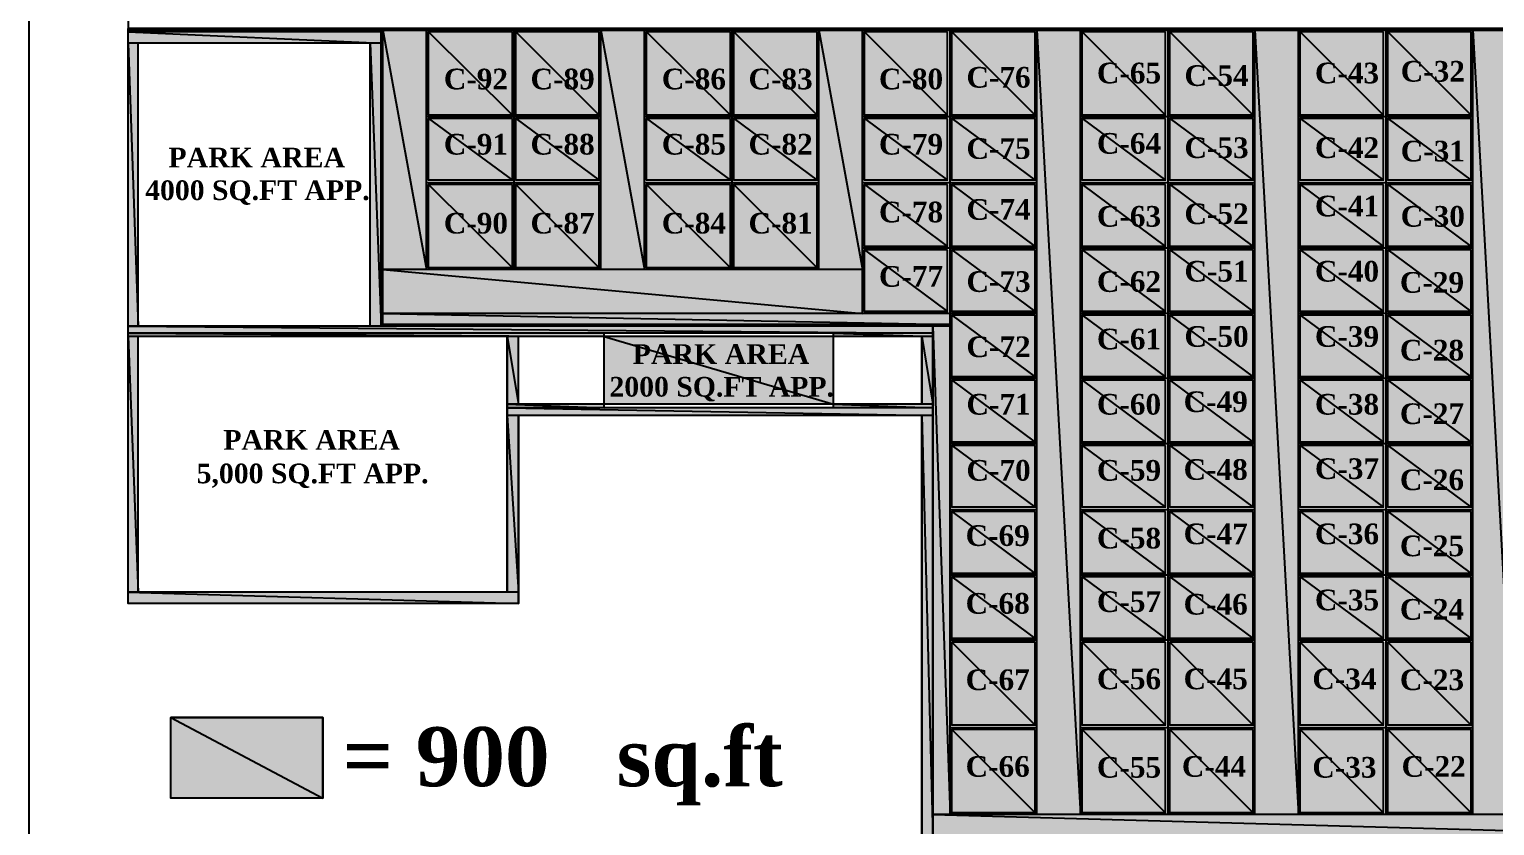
# Model space of a CAD drawing. Header units: millimetres. Extents: x 6 to 745025, y -1528 to 119936.
# Drawn here: x 5.6 to 77.9, y 136.8 to 176 of the extents above; entities that cross this region are included whole.
import ezdxf
from ezdxf.xclip import XClip

# ---------------------------------------------------------------- set-up
doc = ezdxf.new("R2010")
doc.units = ezdxf.units.MM
doc.header["$MEASUREMENT"] = 0
doc.header["$XCLIPFRAME"] = 0
doc.layers.get('0').update_dxf_attribs({"linetype": 'CONTINUOUS'})
doc.styles.add('Times New Roman$101H0', font='')
doc.styles.get('Times New Roman$101H0').set_extended_font_data('Times New Roman', bold=True)

# ---------------------------------------------------------------- blocks, each defined once
blk = doc.blocks.new('MF8_2')
at = {"true_color": 0x5c73b8}
h = blk.add_hatch(color=0, dxfattribs=at)
h.paths.add_polyline_path([(29.478, 175.909), (25.329, 175.909), (29.478, 171.803)])
h.paths.add_polyline_path([(25.329, 175.909), (29.478, 171.803), (25.329, 171.803)])
h = blk.add_hatch(color=0, dxfattribs=at)
h.paths.add_polyline_path([(33.754, 175.909), (29.647, 175.909), (33.754, 171.803)])
h.paths.add_polyline_path([(29.647, 175.909), (33.754, 171.803), (29.647, 171.803)])
h = blk.add_hatch(color=0, dxfattribs=at)
h.paths.add_polyline_path([(40.231, 175.909), (36.082, 175.909), (40.231, 171.803)])
h.paths.add_polyline_path([(36.082, 175.909), (40.231, 171.803), (36.082, 171.803)])
h = blk.add_hatch(color=0, dxfattribs=at)
h.paths.add_polyline_path([(44.506, 175.909), (40.4, 175.909), (44.506, 171.803)])
h.paths.add_polyline_path([(40.4, 175.909), (44.506, 171.803), (40.4, 171.803)])
h = blk.add_hatch(color=0, dxfattribs=at)
h.paths.add_polyline_path([(50.941, 175.909), (46.835, 175.909), (50.941, 171.803)])
h.paths.add_polyline_path([(46.835, 175.909), (50.941, 171.803), (46.835, 171.803)])
h = blk.add_hatch(color=0, dxfattribs=at)
h.paths.add_polyline_path([(55.259, 175.909), (51.153, 175.909), (55.259, 171.803)])
h.paths.add_polyline_path([(51.153, 175.909), (55.259, 171.803), (51.153, 171.803)])
h = blk.add_hatch(color=0, dxfattribs=at)
h.paths.add_polyline_path([(61.694, 175.909), (57.587, 175.909), (61.694, 171.803)])
h.paths.add_polyline_path([(57.587, 175.909), (61.694, 171.803), (57.587, 171.803)])
h = blk.add_hatch(color=0, dxfattribs=at)
h.paths.add_polyline_path([(66.012, 175.909), (61.905, 175.909), (66.012, 171.803)])
h.paths.add_polyline_path([(61.905, 175.909), (66.012, 171.803), (61.905, 171.803)])
h = blk.add_hatch(color=0, dxfattribs=at)
h.paths.add_polyline_path([(72.446, 175.909), (68.34, 175.909), (72.446, 171.803)])
h.paths.add_polyline_path([(68.34, 175.909), (72.446, 171.803), (68.34, 171.803)])
h = blk.add_hatch(color=0, dxfattribs=at)
h.paths.add_polyline_path([(76.764, 175.909), (72.658, 175.909), (76.764, 171.803)])
h.paths.add_polyline_path([(72.658, 175.909), (76.764, 171.803), (72.658, 171.803)])
h = blk.add_hatch(color=0, dxfattribs=at)
h.paths.add_polyline_path([(29.478, 168.374), (25.329, 168.374), (29.478, 164.267)])
h.paths.add_polyline_path([(25.329, 168.374), (29.478, 164.267), (25.329, 164.267)])
h = blk.add_hatch(color=0, dxfattribs=at)
h.paths.add_polyline_path([(33.754, 168.374), (29.647, 168.374), (33.754, 164.267)])
h.paths.add_polyline_path([(29.647, 168.374), (33.754, 164.267), (29.647, 164.267)])
h = blk.add_hatch(color=0, dxfattribs=at)
h.paths.add_polyline_path([(40.231, 168.374), (36.082, 168.374), (40.231, 164.267)])
h.paths.add_polyline_path([(36.082, 168.374), (40.231, 164.267), (36.082, 164.267)])
h = blk.add_hatch(color=0, dxfattribs=at)
h.paths.add_polyline_path([(44.506, 168.374), (40.4, 168.374), (44.506, 164.267)])
h.paths.add_polyline_path([(40.4, 168.374), (44.506, 164.267), (40.4, 164.267)])
at = {"color": 0, "linetype": 'Continuous', "lineweight": 25, "true_color": 0x000007}
blk.add_lwpolyline([(5.644, 24.652), (5.644, 272.598), (203.976, 272.598), (203.976, 24.652)], close=True, dxfattribs=at)
at = {"color": 0, "linetype": 'Continuous', "lineweight": -2, "true_color": 0x5c73b8}
for points in [[(29.478, 175.909), (25.329, 175.909), (29.478, 171.803)], [(25.329, 175.909), (29.478, 171.803), (25.329, 171.803)], [(33.754, 175.909), (29.647, 175.909), (33.754, 171.803)], [(29.647, 175.909), (33.754, 171.803), (29.647, 171.803)], [(40.231, 175.909), (36.082, 175.909), (40.231, 171.803)], [(36.082, 175.909), (40.231, 171.803), (36.082, 171.803)], [(44.506, 175.909), (40.4, 175.909), (44.506, 171.803)], [(40.4, 175.909), (44.506, 171.803), (40.4, 171.803)], [(50.941, 175.909), (46.835, 175.909), (50.941, 171.803)], [(46.835, 175.909), (50.941, 171.803), (46.835, 171.803)], [(55.259, 175.909), (51.153, 175.909), (55.259, 171.803)], [(51.153, 175.909), (55.259, 171.803), (51.153, 171.803)], [(61.694, 175.909), (57.587, 175.909), (61.694, 171.803)], [(57.587, 175.909), (61.694, 171.803), (57.587, 171.803)], [(66.012, 175.909), (61.905, 175.909), (66.012, 171.803)], [(61.905, 175.909), (66.012, 171.803), (61.905, 171.803)], [(72.446, 175.909), (68.34, 175.909), (72.446, 171.803)], [(68.34, 175.909), (72.446, 171.803), (68.34, 171.803)], [(76.764, 175.909), (72.658, 175.909), (76.764, 171.803)], [(72.658, 175.909), (76.764, 171.803), (72.658, 171.803)], [(29.478, 168.374), (25.329, 168.374), (29.478, 164.267)], [(25.329, 168.374), (29.478, 164.267), (25.329, 164.267)], [(33.754, 168.374), (29.647, 168.374), (33.754, 164.267)], [(29.647, 168.374), (33.754, 164.267), (29.647, 164.267)], [(40.231, 168.374), (36.082, 168.374), (40.231, 164.267)], [(36.082, 168.374), (40.231, 164.267), (36.082, 164.267)], [(44.506, 168.374), (40.4, 168.374), (44.506, 164.267)], [(40.4, 168.374), (44.506, 164.267), (40.4, 164.267)]]:
    blk.add_lwpolyline(points, close=True, dxfattribs=at)

msp = doc.modelspace()

# ---------------------------------------------------------------- hatches: boundary and pattern name
at = {"true_color": 0x000078}
h = msp.add_hatch(color=0, dxfattribs=at)
h.paths.add_polyline_path([(88.321, 176.078), (10.513, 176.078), (88.533, 175.994)])
h.paths.add_polyline_path([(10.513, 176.078), (88.533, 175.994), (10.513, 175.994)])
h = msp.add_hatch(color=0, dxfattribs=at)
h.paths.add_polyline_path([(88.745, 175.994), (10.513, 175.994)])
h.paths.add_polyline_path([(88.745, 175.994), (10.513, 175.994), (88.533, 175.994)])
h = msp.add_hatch(color=0, dxfattribs=at)
h.paths.add_polyline_path([(10.513, 175.994), (132.771, 175.994)])
h.paths.add_polyline_path([(132.771, 175.994), (10.513, 175.994)])
h = msp.add_hatch(color=0, dxfattribs=at)
h.paths.add_polyline_path([(23.001, 175.909), (10.513, 175.909), (23.001, 175.359)])
h.paths.add_polyline_path([(10.513, 175.909), (23.001, 175.359), (10.513, 175.359)])
h = msp.add_hatch(color=0, dxfattribs=at)
h.paths.add_polyline_path([(25.245, 175.994), (23.086, 175.994), (25.245, 164.183)])
h.paths.add_polyline_path([(23.086, 175.994), (25.245, 164.183), (23.086, 164.183)])
h = msp.add_hatch(color=0, dxfattribs=at)
h.paths.add_polyline_path([(35.997, 175.994), (33.838, 175.994), (35.997, 164.183)])
h.paths.add_polyline_path([(33.838, 175.994), (35.997, 164.183), (33.838, 164.183)])
h = msp.add_hatch(color=0, dxfattribs=at)
h.paths.add_polyline_path([(46.75, 175.994), (44.591, 175.994), (46.75, 164.183)])
h.paths.add_polyline_path([(44.591, 175.994), (46.75, 164.183), (44.591, 164.183)])
h = msp.add_hatch(color=0, dxfattribs=at)
h.paths.add_polyline_path([(57.503, 175.994), (55.344, 175.994), (57.503, 137.301)])
h.paths.add_polyline_path([(55.344, 175.994), (57.503, 137.301), (55.344, 137.301)])
h = msp.add_hatch(color=0, dxfattribs=at)
h.paths.add_polyline_path([(68.255, 175.994), (66.096, 175.994), (68.255, 137.301)])
h.paths.add_polyline_path([(66.096, 175.994), (68.255, 137.301), (66.096, 137.301)])
h = msp.add_hatch(color=0, dxfattribs=at)
h.paths.add_polyline_path([(79.008, 175.994), (76.849, 175.994), (79.008, 137.301)])
h.paths.add_polyline_path([(76.849, 175.994), (79.008, 137.301), (76.849, 137.301)])
h = msp.add_hatch(color=0, dxfattribs=at)
h.paths.add_polyline_path([(11.021, 175.359), (10.513, 175.359), (11.021, 161.389)])
h.paths.add_polyline_path([(10.513, 175.359), (11.021, 161.389), (10.513, 161.389)])
h = msp.add_hatch(color=0, dxfattribs=at)
h.paths.add_polyline_path([(23.001, 175.359), (22.451, 175.359), (23.001, 161.389)])
h.paths.add_polyline_path([(22.451, 175.359), (23.001, 161.389), (22.451, 161.389)])
at = {"true_color": 0x000028}
h = msp.add_hatch(color=0, dxfattribs=at)
h.paths.add_polyline_path([(29.478, 171.633), (25.329, 171.633), (29.478, 168.585)])
h.paths.add_polyline_path([(25.329, 171.633), (29.478, 168.585), (25.329, 168.585)])
h = msp.add_hatch(color=0, dxfattribs=at)
h.paths.add_polyline_path([(33.754, 171.633), (29.647, 171.633), (33.754, 168.585)])
h.paths.add_polyline_path([(29.647, 171.633), (33.754, 168.585), (29.647, 168.585)])
h = msp.add_hatch(color=0, dxfattribs=at)
h.paths.add_polyline_path([(40.231, 171.633), (36.082, 171.633), (40.231, 168.585)])
h.paths.add_polyline_path([(36.082, 171.633), (40.231, 168.585), (36.082, 168.585)])
h = msp.add_hatch(color=0, dxfattribs=at)
h.paths.add_polyline_path([(44.506, 171.633), (40.4, 171.633), (44.506, 168.585)])
h.paths.add_polyline_path([(40.4, 171.633), (44.506, 168.585), (40.4, 168.585)])
h = msp.add_hatch(color=0, dxfattribs=at)
h.paths.add_polyline_path([(50.941, 171.633), (46.835, 171.633), (50.941, 168.585)])
h.paths.add_polyline_path([(46.835, 171.633), (50.941, 168.585), (46.835, 168.585)])
h = msp.add_hatch(color=0, dxfattribs=at)
h.paths.add_polyline_path([(55.259, 171.633), (51.153, 171.633), (55.259, 168.585)])
h.paths.add_polyline_path([(51.153, 171.633), (55.259, 168.585), (51.153, 168.585)])
h = msp.add_hatch(color=0, dxfattribs=at)
h.paths.add_polyline_path([(61.694, 171.633), (57.587, 171.633), (61.694, 168.585)])
h.paths.add_polyline_path([(57.587, 171.633), (61.694, 168.585), (57.587, 168.585)])
h = msp.add_hatch(color=0, dxfattribs=at)
h.paths.add_polyline_path([(66.012, 171.633), (61.905, 171.633), (66.012, 168.585)])
h.paths.add_polyline_path([(61.905, 171.633), (66.012, 168.585), (61.905, 168.585)])
h = msp.add_hatch(color=0, dxfattribs=at)
h.paths.add_polyline_path([(72.446, 171.633), (68.34, 171.633), (72.446, 168.585)])
h.paths.add_polyline_path([(68.34, 171.633), (72.446, 168.585), (68.34, 168.585)])
h = msp.add_hatch(color=0, dxfattribs=at)
h.paths.add_polyline_path([(76.764, 171.633), (72.658, 171.633), (76.764, 168.585)])
h.paths.add_polyline_path([(72.658, 171.633), (76.764, 168.585), (72.658, 168.585)])
h = msp.add_hatch(color=0, dxfattribs=at)
h.paths.add_polyline_path([(50.941, 168.374), (46.835, 168.374), (50.941, 165.326)])
h.paths.add_polyline_path([(46.835, 168.374), (50.941, 165.326), (46.835, 165.326)])
h = msp.add_hatch(color=0, dxfattribs=at)
h.paths.add_polyline_path([(55.259, 168.374), (51.153, 168.374), (55.259, 165.326)])
h.paths.add_polyline_path([(51.153, 168.374), (55.259, 165.326), (51.153, 165.326)])
h = msp.add_hatch(color=0, dxfattribs=at)
h.paths.add_polyline_path([(61.694, 168.374), (57.587, 168.374), (61.694, 165.326)])
h.paths.add_polyline_path([(57.587, 168.374), (61.694, 165.326), (57.587, 165.326)])
h = msp.add_hatch(color=0, dxfattribs=at)
h.paths.add_polyline_path([(66.012, 168.374), (61.905, 168.374), (66.012, 165.326)])
h.paths.add_polyline_path([(61.905, 168.374), (66.012, 165.326), (61.905, 165.326)])
h = msp.add_hatch(color=0, dxfattribs=at)
h.paths.add_polyline_path([(72.446, 168.374), (68.34, 168.374), (72.446, 165.326)])
h.paths.add_polyline_path([(68.34, 168.374), (72.446, 165.326), (68.34, 165.326)])
h = msp.add_hatch(color=0, dxfattribs=at)
h.paths.add_polyline_path([(76.764, 168.374), (72.658, 168.374), (76.764, 165.326)])
h.paths.add_polyline_path([(72.658, 168.374), (76.764, 165.326), (72.658, 165.326)])
h = msp.add_hatch(color=0, dxfattribs=at)
h.paths.add_polyline_path([(50.941, 165.156), (46.835, 165.156), (50.941, 162.108)])
h.paths.add_polyline_path([(46.835, 165.156), (50.941, 162.108), (46.835, 162.108)])
h = msp.add_hatch(color=0, dxfattribs=at)
h.paths.add_polyline_path([(55.259, 165.156), (51.153, 165.156), (55.259, 162.108)])
h.paths.add_polyline_path([(51.153, 165.156), (55.259, 162.108), (51.153, 162.108)])
h = msp.add_hatch(color=0, dxfattribs=at)
h.paths.add_polyline_path([(61.694, 165.156), (57.587, 165.156), (61.694, 162.108)])
h.paths.add_polyline_path([(57.587, 165.156), (61.694, 162.108), (57.587, 162.108)])
h = msp.add_hatch(color=0, dxfattribs=at)
h.paths.add_polyline_path([(66.012, 165.156), (61.905, 165.156), (66.012, 162.108)])
h.paths.add_polyline_path([(61.905, 165.156), (66.012, 162.108), (61.905, 162.108)])
h = msp.add_hatch(color=0, dxfattribs=at)
h.paths.add_polyline_path([(72.446, 165.156), (68.34, 165.156), (72.446, 162.108)])
h.paths.add_polyline_path([(68.34, 165.156), (72.446, 162.108), (68.34, 162.108)])
h = msp.add_hatch(color=0, dxfattribs=at)
h.paths.add_polyline_path([(76.764, 165.156), (72.658, 165.156), (76.764, 162.108)])
h.paths.add_polyline_path([(72.658, 165.156), (76.764, 162.108), (72.658, 162.108)])
at = {"true_color": 0x000078}
h = msp.add_hatch(color=0, dxfattribs=at)
h.paths.add_polyline_path([(46.75, 164.183), (23.086, 164.183), (46.75, 162.024)])
h.paths.add_polyline_path([(23.086, 164.183), (46.75, 162.024), (23.086, 162.024)])
h = msp.add_hatch(color=0, dxfattribs=at)
h.paths.add_polyline_path([(51.068, 162.024), (23.086, 162.024), (51.068, 161.473)])
h.paths.add_polyline_path([(23.086, 162.024), (51.068, 161.473), (23.086, 161.473)])
at = {"true_color": 0x000028}
h = msp.add_hatch(color=0, dxfattribs=at)
h.paths.add_polyline_path([(55.259, 161.939), (51.153, 161.939), (55.259, 158.891)])
h.paths.add_polyline_path([(51.153, 161.939), (55.259, 158.891), (51.153, 158.891)])
h = msp.add_hatch(color=0, dxfattribs=at)
h.paths.add_polyline_path([(61.694, 161.939), (57.587, 161.939), (61.694, 158.891)])
h.paths.add_polyline_path([(57.587, 161.939), (61.694, 158.891), (57.587, 158.891)])
h = msp.add_hatch(color=0, dxfattribs=at)
h.paths.add_polyline_path([(66.012, 161.939), (61.905, 161.939), (66.012, 158.891)])
h.paths.add_polyline_path([(61.905, 161.939), (66.012, 158.891), (61.905, 158.891)])
h = msp.add_hatch(color=0, dxfattribs=at)
h.paths.add_polyline_path([(72.446, 161.939), (68.34, 161.939), (72.446, 158.891)])
h.paths.add_polyline_path([(68.34, 161.939), (72.446, 158.891), (68.34, 158.891)])
h = msp.add_hatch(color=0, dxfattribs=at)
h.paths.add_polyline_path([(76.764, 161.939), (72.658, 161.939), (76.764, 158.891)])
h.paths.add_polyline_path([(72.658, 161.939), (76.764, 158.891), (72.658, 158.891)])
at = {"true_color": 0x000078}
h = msp.add_hatch(color=0, dxfattribs=at)
h.paths.add_polyline_path([(50.221, 161.389), (10.513, 161.389), (50.221, 161.05)])
h.paths.add_polyline_path([(10.513, 161.389), (50.221, 161.05), (10.513, 161.05)])
h = msp.add_hatch(color=0, dxfattribs=at)
h.paths.add_polyline_path([(51.068, 161.473), (50.221, 161.473), (51.068, 161.389)])
h.paths.add_polyline_path([(50.221, 161.473), (51.068, 161.389), (50.221, 161.389)])
h = msp.add_hatch(color=0, dxfattribs=at)
h.paths.add_polyline_path([(51.068, 161.389), (50.221, 161.389), (51.068, 137.301)])
h.paths.add_polyline_path([(50.221, 161.389), (51.068, 137.301), (50.221, 137.301)])
h = msp.add_hatch(color=0, dxfattribs=at)
h.paths.add_polyline_path([(34.008, 161.05), (10.513, 161.05), (34.008, 160.881)])
h.paths.add_polyline_path([(10.513, 161.05), (34.008, 160.881), (10.513, 160.881)])
h = msp.add_hatch(color=0, dxfattribs=at)
h.paths.add_polyline_path([(11.021, 160.881), (10.513, 160.881), (11.021, 148.265)])
h.paths.add_polyline_path([(10.513, 160.881), (11.021, 148.265), (10.513, 148.265)])
h = msp.add_hatch(color=0, dxfattribs=at)
h.paths.add_polyline_path([(29.774, 160.881), (29.224, 160.881), (29.774, 157.536)])
h.paths.add_polyline_path([(29.224, 160.881), (29.774, 157.536), (29.224, 157.536)])
h = msp.add_hatch(color=0, dxfattribs=at)
h.paths.add_polyline_path([(45.311, 160.881), (34.008, 160.881), (45.311, 157.536)])
h.paths.add_polyline_path([(34.008, 160.881), (45.311, 157.536), (34.008, 157.536)])
h = msp.add_hatch(color=0, dxfattribs=at)
h.paths.add_polyline_path([(50.221, 161.05), (45.311, 161.05), (50.221, 160.881)])
h.paths.add_polyline_path([(45.311, 161.05), (50.221, 160.881), (45.311, 160.881)])
h = msp.add_hatch(color=0, dxfattribs=at)
h.paths.add_polyline_path([(50.221, 160.881), (49.671, 160.881), (50.221, 157.536)])
h.paths.add_polyline_path([(49.671, 160.881), (50.221, 157.536), (49.671, 157.536)])
at = {"true_color": 0x000028}
h = msp.add_hatch(color=0, dxfattribs=at)
h.paths.add_polyline_path([(55.259, 158.722), (51.153, 158.722), (55.259, 155.674)])
h.paths.add_polyline_path([(51.153, 158.722), (55.259, 155.674), (51.153, 155.674)])
h = msp.add_hatch(color=0, dxfattribs=at)
h.paths.add_polyline_path([(61.694, 158.722), (57.587, 158.722), (61.694, 155.674)])
h.paths.add_polyline_path([(57.587, 158.722), (61.694, 155.674), (57.587, 155.674)])
h = msp.add_hatch(color=0, dxfattribs=at)
h.paths.add_polyline_path([(66.012, 158.722), (61.905, 158.722), (66.012, 155.674)])
h.paths.add_polyline_path([(61.905, 158.722), (66.012, 155.674), (61.905, 155.674)])
h = msp.add_hatch(color=0, dxfattribs=at)
h.paths.add_polyline_path([(72.446, 158.722), (68.34, 158.722), (72.446, 155.674)])
h.paths.add_polyline_path([(68.34, 158.722), (72.446, 155.674), (68.34, 155.674)])
h = msp.add_hatch(color=0, dxfattribs=at)
h.paths.add_polyline_path([(76.764, 158.722), (72.658, 158.722), (76.764, 155.674)])
h.paths.add_polyline_path([(72.658, 158.722), (76.764, 155.674), (72.658, 155.674)])
at = {"true_color": 0x000078}
h = msp.add_hatch(color=0, dxfattribs=at)
h.paths.add_polyline_path([(34.008, 157.536), (29.224, 157.536), (34.008, 157.367)])
h.paths.add_polyline_path([(29.224, 157.536), (34.008, 157.367), (29.224, 157.367)])
h = msp.add_hatch(color=0, dxfattribs=at)
h.paths.add_polyline_path([(50.221, 157.367), (29.224, 157.367), (50.221, 156.986)])
h.paths.add_polyline_path([(29.224, 157.367), (50.221, 156.986), (29.224, 156.986)])
h = msp.add_hatch(color=0, dxfattribs=at)
h.paths.add_polyline_path([(29.774, 156.986), (29.224, 156.986), (29.774, 148.265)])
h.paths.add_polyline_path([(29.224, 156.986), (29.774, 148.265), (29.224, 148.265)])
h = msp.add_hatch(color=0, dxfattribs=at)
h.paths.add_polyline_path([(50.221, 157.536), (45.311, 157.536), (50.221, 157.367)])
h.paths.add_polyline_path([(45.311, 157.536), (50.221, 157.367), (45.311, 157.367)])
h = msp.add_hatch(color=0, dxfattribs=at)
h.paths.add_polyline_path([(50.221, 156.986), (49.671, 156.986), (50.221, 136.2)])
h.paths.add_polyline_path([(49.671, 156.986), (50.221, 136.2), (49.671, 136.2)])
at = {"true_color": 0x000028}
h = msp.add_hatch(color=0, dxfattribs=at)
h.paths.add_polyline_path([(55.259, 155.504), (51.153, 155.504), (55.259, 152.456)])
h.paths.add_polyline_path([(51.153, 155.504), (55.259, 152.456), (51.153, 152.456)])
h = msp.add_hatch(color=0, dxfattribs=at)
h.paths.add_polyline_path([(61.694, 155.504), (57.587, 155.504), (61.694, 152.456)])
h.paths.add_polyline_path([(57.587, 155.504), (61.694, 152.456), (57.587, 152.456)])
h = msp.add_hatch(color=0, dxfattribs=at)
h.paths.add_polyline_path([(66.012, 155.504), (61.905, 155.504), (66.012, 152.456)])
h.paths.add_polyline_path([(61.905, 155.504), (66.012, 152.456), (61.905, 152.456)])
h = msp.add_hatch(color=0, dxfattribs=at)
h.paths.add_polyline_path([(72.446, 155.504), (68.34, 155.504), (72.446, 152.456)])
h.paths.add_polyline_path([(68.34, 155.504), (72.446, 152.456), (68.34, 152.456)])
h = msp.add_hatch(color=0, dxfattribs=at)
h.paths.add_polyline_path([(76.764, 155.504), (72.658, 155.504), (76.764, 152.456)])
h.paths.add_polyline_path([(72.658, 155.504), (76.764, 152.456), (72.658, 152.456)])
h = msp.add_hatch(color=0, dxfattribs=at)
h.paths.add_polyline_path([(55.259, 152.245), (51.153, 152.245), (55.259, 149.197)])
h.paths.add_polyline_path([(51.153, 152.245), (55.259, 149.197), (51.153, 149.197)])
h = msp.add_hatch(color=0, dxfattribs=at)
h.paths.add_polyline_path([(61.694, 152.245), (57.587, 152.245), (61.694, 149.197)])
h.paths.add_polyline_path([(57.587, 152.245), (61.694, 149.197), (57.587, 149.197)])
h = msp.add_hatch(color=0, dxfattribs=at)
h.paths.add_polyline_path([(66.012, 152.245), (61.905, 152.245), (66.012, 149.197)])
h.paths.add_polyline_path([(61.905, 152.245), (66.012, 149.197), (61.905, 149.197)])
h = msp.add_hatch(color=0, dxfattribs=at)
h.paths.add_polyline_path([(72.446, 152.245), (68.34, 152.245), (72.446, 149.197)])
h.paths.add_polyline_path([(68.34, 152.245), (72.446, 149.197), (68.34, 149.197)])
h = msp.add_hatch(color=0, dxfattribs=at)
h.paths.add_polyline_path([(76.764, 152.245), (72.658, 152.245), (76.764, 149.197)])
h.paths.add_polyline_path([(72.658, 152.245), (76.764, 149.197), (72.658, 149.197)])
h = msp.add_hatch(color=0, dxfattribs=at)
h.paths.add_polyline_path([(55.259, 149.027), (51.153, 149.027), (55.259, 145.979)])
h.paths.add_polyline_path([(51.153, 149.027), (55.259, 145.979), (51.153, 145.979)])
h = msp.add_hatch(color=0, dxfattribs=at)
h.paths.add_polyline_path([(61.694, 149.027), (57.587, 149.027), (61.694, 145.979)])
h.paths.add_polyline_path([(57.587, 149.027), (61.694, 145.979), (57.587, 145.979)])
h = msp.add_hatch(color=0, dxfattribs=at)
h.paths.add_polyline_path([(66.012, 149.027), (61.905, 149.027), (66.012, 145.979)])
h.paths.add_polyline_path([(61.905, 149.027), (66.012, 145.979), (61.905, 145.979)])
h = msp.add_hatch(color=0, dxfattribs=at)
h.paths.add_polyline_path([(72.446, 149.027), (68.34, 149.027), (72.446, 145.979)])
h.paths.add_polyline_path([(68.34, 149.027), (72.446, 145.979), (68.34, 145.979)])
h = msp.add_hatch(color=0, dxfattribs=at)
h.paths.add_polyline_path([(76.764, 149.027), (72.658, 149.027), (76.764, 145.979)])
h.paths.add_polyline_path([(72.658, 149.027), (76.764, 145.979), (72.658, 145.979)])
at = {"true_color": 0x000078}
h = msp.add_hatch(color=0, dxfattribs=at)
h.paths.add_polyline_path([(29.774, 148.265), (10.513, 148.265), (29.774, 147.715)])
h.paths.add_polyline_path([(10.513, 148.265), (29.774, 147.715), (10.513, 147.715)])
at = {"true_color": 0x5c73b8}
h = msp.add_hatch(color=0, dxfattribs=at)
h.paths.add_polyline_path([(55.259, 145.81), (51.153, 145.81), (55.259, 141.704)])
h.paths.add_polyline_path([(51.153, 145.81), (55.259, 141.704), (51.153, 141.704)])
h = msp.add_hatch(color=0, dxfattribs=at)
h.paths.add_polyline_path([(61.694, 145.81), (57.587, 145.81), (61.694, 141.704)])
h.paths.add_polyline_path([(57.587, 145.81), (61.694, 141.704), (57.587, 141.704)])
h = msp.add_hatch(color=0, dxfattribs=at)
h.paths.add_polyline_path([(66.012, 145.81), (61.905, 145.81), (66.012, 141.704)])
h.paths.add_polyline_path([(61.905, 145.81), (66.012, 141.704), (61.905, 141.704)])
h = msp.add_hatch(color=0, dxfattribs=at)
h.paths.add_polyline_path([(72.446, 145.81), (68.34, 145.81), (72.446, 141.704)])
h.paths.add_polyline_path([(68.34, 145.81), (72.446, 141.704), (68.34, 141.704)])
h = msp.add_hatch(color=0, dxfattribs=at)
h.paths.add_polyline_path([(76.764, 145.81), (72.658, 145.81), (76.764, 141.704)])
h.paths.add_polyline_path([(72.658, 145.81), (76.764, 141.704), (72.658, 141.704)])
at = {"true_color": 0xdd6edd}
h = msp.add_hatch(color=0, dxfattribs=at)
h.paths.add_polyline_path([(20.122, 142.085), (12.629, 142.085), (20.122, 138.105)])
h.paths.add_polyline_path([(12.629, 142.085), (20.122, 138.105), (12.629, 138.105)])
at = {"true_color": 0x5c73b8}
h = msp.add_hatch(color=0, dxfattribs=at)
h.paths.add_polyline_path([(55.259, 141.492), (51.153, 141.492), (55.259, 137.386)])
h.paths.add_polyline_path([(51.153, 141.492), (55.259, 137.386), (51.153, 137.386)])
h = msp.add_hatch(color=0, dxfattribs=at)
h.paths.add_polyline_path([(61.694, 141.492), (57.587, 141.492), (61.694, 137.386)])
h.paths.add_polyline_path([(57.587, 141.492), (61.694, 137.386), (57.587, 137.386)])
h = msp.add_hatch(color=0, dxfattribs=at)
h.paths.add_polyline_path([(66.012, 141.492), (61.905, 141.492), (66.012, 137.386)])
h.paths.add_polyline_path([(61.905, 141.492), (66.012, 137.386), (61.905, 137.386)])
h = msp.add_hatch(color=0, dxfattribs=at)
h.paths.add_polyline_path([(72.446, 141.492), (68.34, 141.492), (72.446, 137.386)])
h.paths.add_polyline_path([(68.34, 141.492), (72.446, 137.386), (68.34, 137.386)])
h = msp.add_hatch(color=0, dxfattribs=at)
h.paths.add_polyline_path([(76.764, 141.492), (72.658, 141.492), (76.764, 137.386)])
h.paths.add_polyline_path([(72.658, 141.492), (76.764, 137.386), (72.658, 137.386)])
at = {"true_color": 0x000078}
h = msp.add_hatch(color=0, dxfattribs=at)
h.paths.add_polyline_path([(89.761, 137.301), (50.221, 137.301), (89.761, 136.2)])
h.paths.add_polyline_path([(50.221, 137.301), (89.761, 136.2), (50.221, 136.2)])

# ---------------------------------------------------------------- linework, layer by layer
at = {"color": 0, "linetype": 'Continuous', "lineweight": 25, "true_color": 0x000007}
for p, q in [((10.513, 178.153), (10.513, 175.994)), ((10.513, 147.715), (10.513, 175.994)), ((23.086, 175.994), (10.513, 175.994)), ((23.086, 175.909), (10.513, 175.909)), ((23.001, 161.389), (23.001, 175.994)), ((23.086, 161.473), (23.086, 175.994)), ((33.838, 175.994), (25.245, 175.994)), ((25.245, 164.183), (25.245, 175.994)), ((29.478, 175.909), (25.329, 175.909)), ((25.329, 171.803), (25.329, 175.909)), ((29.478, 171.803), (29.478, 175.909)), ((29.563, 164.183), (29.563, 175.994)), ((33.754, 175.909), (29.647, 175.909)), ((29.647, 171.803), (29.647, 175.909)), ((33.754, 171.803), (33.754, 175.909)), ((33.838, 164.183), (33.838, 175.994)), ((44.591, 175.994), (35.997, 175.994)), ((35.997, 164.183), (35.997, 175.994)), ((40.231, 175.909), (36.082, 175.909)), ((36.082, 171.803), (36.082, 175.909)), ((40.231, 171.803), (40.231, 175.909)), ((40.315, 164.183), (40.315, 175.994)), ((44.506, 175.909), (40.4, 175.909)), ((40.4, 171.803), (40.4, 175.909)), ((44.506, 171.803), (44.506, 175.909)), ((44.591, 164.183), (44.591, 175.994)), ((55.344, 175.994), (46.75, 175.994)), ((46.75, 162.024), (46.75, 175.994)), ((50.941, 175.909), (46.835, 175.909)), ((46.835, 171.803), (46.835, 175.909)), ((50.941, 171.803), (50.941, 175.909)), ((51.068, 137.301), (51.068, 175.994)), ((55.259, 175.909), (51.153, 175.909)), ((51.153, 171.803), (51.153, 175.909)), ((55.259, 171.803), (55.259, 175.909)), ((55.344, 137.301), (55.344, 175.994)), ((66.096, 175.994), (57.503, 175.994)), ((57.503, 137.301), (57.503, 175.994)), ((61.694, 175.909), (57.587, 175.909)), ((57.587, 171.803), (57.587, 175.909)), ((61.694, 171.803), (61.694, 175.909)), ((61.821, 137.301), (61.821, 175.994)), ((66.012, 175.909), (61.905, 175.909)), ((61.905, 171.803), (61.905, 175.909)), ((66.012, 171.803), (66.012, 175.909)), ((66.096, 137.301), (66.096, 175.994)), ((76.849, 175.994), (68.255, 175.994)), ((68.255, 137.301), (68.255, 175.994)), ((72.446, 175.909), (68.34, 175.909)), ((68.34, 171.803), (68.34, 175.909)), ((72.446, 171.803), (72.446, 175.909)), ((72.573, 137.301), (72.573, 175.994)), ((76.764, 175.909), (72.658, 175.909)), ((72.658, 171.803), (72.658, 175.909)), ((76.764, 171.803), (76.764, 175.909)), ((76.849, 137.301), (76.849, 175.994)), ((11.021, 161.389), (11.021, 175.359)), ((22.451, 175.359), (11.021, 175.359)), ((22.451, 161.389), (22.451, 175.359)), ((33.838, 171.718), (25.245, 171.718)), ((29.478, 171.803), (25.329, 171.803)), ((29.478, 171.633), (25.329, 171.633)), ((25.329, 168.585), (25.329, 171.633)), ((29.478, 168.585), (29.478, 171.633)), ((33.754, 171.803), (29.647, 171.803)), ((33.754, 171.633), (29.647, 171.633)), ((29.647, 168.585), (29.647, 171.633)), ((33.754, 168.585), (33.754, 171.633)), ((44.591, 171.718), (35.997, 171.718)), ((40.231, 171.803), (36.082, 171.803)), ((40.231, 171.633), (36.082, 171.633)), ((36.082, 168.585), (36.082, 171.633)), ((40.231, 168.585), (40.231, 171.633)), ((44.506, 171.803), (40.4, 171.803)), ((44.506, 171.633), (40.4, 171.633)), ((40.4, 168.585), (40.4, 171.633)), ((44.506, 168.585), (44.506, 171.633)), ((55.344, 171.718), (46.75, 171.718)), ((50.941, 171.803), (46.835, 171.803)), ((50.941, 171.633), (46.835, 171.633)), ((46.835, 168.585), (46.835, 171.633)), ((50.941, 168.585), (50.941, 171.633)), ((55.259, 171.803), (51.153, 171.803)), ((55.259, 171.633), (51.153, 171.633)), ((51.153, 168.585), (51.153, 171.633)), ((55.259, 168.585), (55.259, 171.633)), ((66.096, 171.718), (57.503, 171.718)), ((61.694, 171.803), (57.587, 171.803)), ((61.694, 171.633), (57.587, 171.633)), ((57.587, 168.585), (57.587, 171.633)), ((61.694, 168.585), (61.694, 171.633)), ((66.012, 171.803), (61.905, 171.803)), ((66.012, 171.633), (61.905, 171.633)), ((61.905, 168.585), (61.905, 171.633)), ((66.012, 168.585), (66.012, 171.633)), ((76.849, 171.718), (68.255, 171.718)), ((72.446, 171.803), (68.34, 171.803)), ((72.446, 171.633), (68.34, 171.633)), ((68.34, 168.585), (68.34, 171.633)), ((72.446, 168.585), (72.446, 171.633)), ((76.764, 171.803), (72.658, 171.803)), ((76.764, 171.633), (72.658, 171.633)), ((72.658, 168.585), (72.658, 171.633)), ((76.764, 168.585), (76.764, 171.633)), ((33.838, 168.458), (25.245, 168.458)), ((29.478, 168.585), (25.329, 168.585)), ((33.754, 168.585), (29.647, 168.585)), ((44.591, 168.458), (35.997, 168.458)), ((40.231, 168.585), (36.082, 168.585)), ((44.506, 168.585), (40.4, 168.585)), ((55.344, 168.458), (46.75, 168.458)), ((50.941, 168.585), (46.835, 168.585)), ((55.259, 168.585), (51.153, 168.585)), ((66.096, 168.458), (57.503, 168.458)), ((61.694, 168.585), (57.587, 168.585)), ((66.012, 168.585), (61.905, 168.585)), ((76.849, 168.458), (68.255, 168.458)), ((72.446, 168.585), (68.34, 168.585)), ((76.764, 168.585), (72.658, 168.585)), ((29.478, 168.374), (25.329, 168.374)), ((25.329, 164.267), (25.329, 168.374)), ((29.478, 164.267), (29.478, 168.374)), ((33.754, 168.374), (29.647, 168.374)), ((29.647, 164.267), (29.647, 168.374)), ((33.754, 164.267), (33.754, 168.374)), ((40.231, 168.374), (36.082, 168.374)), ((36.082, 164.267), (36.082, 168.374)), ((40.231, 164.267), (40.231, 168.374)), ((44.506, 168.374), (40.4, 168.374)), ((40.4, 164.267), (40.4, 168.374)), ((44.506, 164.267), (44.506, 168.374)), ((50.941, 168.374), (46.835, 168.374)), ((46.835, 165.326), (46.835, 168.374)), ((50.941, 165.326), (50.941, 168.374)), ((55.259, 168.374), (51.153, 168.374)), ((51.153, 165.326), (51.153, 168.374)), ((55.259, 165.326), (55.259, 168.374)), ((61.694, 168.374), (57.587, 168.374)), ((57.587, 165.326), (57.587, 168.374)), ((61.694, 165.326), (61.694, 168.374)), ((66.012, 168.374), (61.905, 168.374)), ((61.905, 165.326), (61.905, 168.374)), ((66.012, 165.326), (66.012, 168.374)), ((72.446, 168.374), (68.34, 168.374)), ((68.34, 165.326), (68.34, 168.374)), ((72.446, 165.326), (72.446, 168.374)), ((76.764, 168.374), (72.658, 168.374)), ((72.658, 165.326), (72.658, 168.374)), ((76.764, 165.326), (76.764, 168.374)), ((55.344, 165.241), (46.75, 165.241)), ((50.941, 165.326), (46.835, 165.326)), ((50.941, 165.156), (46.835, 165.156)), ((46.835, 162.108), (46.835, 165.156)), ((50.941, 162.108), (50.941, 165.156)), ((55.259, 165.326), (51.153, 165.326)), ((55.259, 165.156), (51.153, 165.156)), ((51.153, 162.108), (51.153, 165.156)), ((55.259, 162.108), (55.259, 165.156)), ((66.096, 165.241), (57.503, 165.241)), ((61.694, 165.326), (57.587, 165.326)), ((61.694, 165.156), (57.587, 165.156)), ((57.587, 162.108), (57.587, 165.156)), ((61.694, 162.108), (61.694, 165.156)), ((66.012, 165.326), (61.905, 165.326)), ((66.012, 165.156), (61.905, 165.156)), ((61.905, 162.108), (61.905, 165.156)), ((66.012, 162.108), (66.012, 165.156)), ((76.849, 165.241), (68.255, 165.241)), ((72.446, 165.326), (68.34, 165.326)), ((72.446, 165.156), (68.34, 165.156)), ((68.34, 162.108), (68.34, 165.156)), ((72.446, 162.108), (72.446, 165.156)), ((76.764, 165.326), (72.658, 165.326)), ((76.764, 165.156), (72.658, 165.156)), ((72.658, 162.108), (72.658, 165.156)), ((76.764, 162.108), (76.764, 165.156)), ((33.838, 164.183), (25.245, 164.183)), ((29.478, 164.267), (25.329, 164.267)), ((33.754, 164.267), (29.647, 164.267)), ((44.591, 164.183), (35.997, 164.183)), ((40.231, 164.267), (36.082, 164.267)), ((44.506, 164.267), (40.4, 164.267)), ((51.068, 162.024), (46.75, 162.024)), ((50.941, 162.108), (46.835, 162.108)), ((55.344, 162.024), (51.068, 162.024)), ((55.259, 162.108), (51.153, 162.108)), ((55.259, 161.939), (51.153, 161.939)), ((51.153, 158.891), (51.153, 161.939)), ((55.259, 158.891), (55.259, 161.939)), ((66.096, 162.024), (57.503, 162.024)), ((61.694, 162.108), (57.587, 162.108)), ((61.694, 161.939), (57.587, 161.939)), ((57.587, 158.891), (57.587, 161.939)), ((61.694, 158.891), (61.694, 161.939)), ((66.012, 162.108), (61.905, 162.108)), ((66.012, 161.939), (61.905, 161.939)), ((61.905, 158.891), (61.905, 161.939)), ((66.012, 158.891), (66.012, 161.939)), ((76.849, 162.024), (68.255, 162.024)), ((72.446, 162.108), (68.34, 162.108)), ((72.446, 161.939), (68.34, 161.939)), ((68.34, 158.891), (68.34, 161.939)), ((72.446, 158.891), (72.446, 161.939)), ((76.764, 162.108), (72.658, 162.108)), ((76.764, 161.939), (72.658, 161.939)), ((72.658, 158.891), (72.658, 161.939)), ((76.764, 158.891), (76.764, 161.939)), ((22.451, 161.389), (11.021, 161.389)), ((50.221, 161.389), (23.001, 161.389)), ((50.221, 161.473), (23.086, 161.473)), ((50.221, 161.473), (50.221, 132.983)), ((11.021, 148.265), (11.021, 160.881)), ((29.224, 160.881), (11.021, 160.881)), ((29.224, 160.881), (29.224, 148.265)), ((49.671, 160.881), (29.774, 160.881)), ((29.774, 157.536), (29.774, 160.881)), ((49.671, 160.881), (49.671, 157.536)), ((55.344, 158.806), (51.068, 158.806)), ((55.259, 158.891), (51.153, 158.891)), ((55.259, 158.722), (51.153, 158.722)), ((51.153, 155.674), (51.153, 158.722)), ((55.259, 155.674), (55.259, 158.722)), ((66.096, 158.806), (57.503, 158.806)), ((61.694, 158.891), (57.587, 158.891)), ((61.694, 158.722), (57.587, 158.722)), ((57.587, 155.674), (57.587, 158.722)), ((61.694, 155.674), (61.694, 158.722)), ((66.012, 158.891), (61.905, 158.891)), ((66.012, 158.722), (61.905, 158.722)), ((61.905, 155.674), (61.905, 158.722)), ((66.012, 155.674), (66.012, 158.722)), ((76.849, 158.806), (68.255, 158.806)), ((72.446, 158.891), (68.34, 158.891)), ((72.446, 158.722), (68.34, 158.722)), ((68.34, 155.674), (68.34, 158.722)), ((72.446, 155.674), (72.446, 158.722)), ((76.764, 158.891), (72.658, 158.891)), ((76.764, 158.722), (72.658, 158.722)), ((72.658, 155.674), (72.658, 158.722)), ((76.764, 155.674), (76.764, 158.722)), ((49.671, 157.536), (29.774, 157.536)), ((49.671, 156.986), (29.774, 156.986)), ((29.774, 156.986), (29.774, 147.715)), ((49.671, 156.986), (49.671, 120.833)), ((55.344, 155.589), (51.068, 155.589)), ((55.259, 155.674), (51.153, 155.674)), ((55.259, 155.504), (51.153, 155.504)), ((51.153, 152.456), (51.153, 155.504)), ((55.259, 152.456), (55.259, 155.504)), ((66.096, 155.589), (57.503, 155.589)), ((61.694, 155.674), (57.587, 155.674)), ((61.694, 155.504), (57.587, 155.504)), ((57.587, 152.456), (57.587, 155.504)), ((61.694, 152.456), (61.694, 155.504)), ((66.012, 155.674), (61.905, 155.674)), ((66.012, 155.504), (61.905, 155.504)), ((61.905, 152.456), (61.905, 155.504)), ((66.012, 152.456), (66.012, 155.504)), ((76.849, 155.589), (68.255, 155.589)), ((72.446, 155.674), (68.34, 155.674)), ((72.446, 155.504), (68.34, 155.504)), ((68.34, 152.456), (68.34, 155.504)), ((72.446, 152.456), (72.446, 155.504)), ((76.764, 155.674), (72.658, 155.674)), ((76.764, 155.504), (72.658, 155.504)), ((72.658, 152.456), (72.658, 155.504)), ((76.764, 152.456), (76.764, 155.504)), ((55.344, 152.329), (51.068, 152.329)), ((55.259, 152.456), (51.153, 152.456)), ((55.259, 152.245), (51.153, 152.245)), ((51.153, 149.197), (51.153, 152.245)), ((55.259, 149.197), (55.259, 152.245)), ((66.096, 152.329), (57.503, 152.329)), ((61.694, 152.456), (57.587, 152.456)), ((61.694, 152.245), (57.587, 152.245)), ((57.587, 149.197), (57.587, 152.245)), ((61.694, 149.197), (61.694, 152.245)), ((66.012, 152.456), (61.905, 152.456)), ((66.012, 152.245), (61.905, 152.245)), ((61.905, 149.197), (61.905, 152.245)), ((66.012, 149.197), (66.012, 152.245)), ((76.849, 152.329), (68.255, 152.329)), ((72.446, 152.456), (68.34, 152.456)), ((72.446, 152.245), (68.34, 152.245)), ((68.34, 149.197), (68.34, 152.245)), ((72.446, 149.197), (72.446, 152.245)), ((76.764, 152.456), (72.658, 152.456)), ((76.764, 152.245), (72.658, 152.245)), ((72.658, 149.197), (72.658, 152.245)), ((76.764, 149.197), (76.764, 152.245)), ((55.344, 149.112), (51.068, 149.112)), ((55.259, 149.197), (51.153, 149.197)), ((55.259, 149.027), (51.153, 149.027)), ((51.153, 145.979), (51.153, 149.027)), ((55.259, 145.979), (55.259, 149.027)), ((66.096, 149.112), (57.503, 149.112)), ((61.694, 149.197), (57.587, 149.197)), ((61.694, 149.027), (57.587, 149.027)), ((57.587, 145.979), (57.587, 149.027)), ((61.694, 145.979), (61.694, 149.027)), ((66.012, 149.197), (61.905, 149.197)), ((66.012, 149.027), (61.905, 149.027)), ((61.905, 145.979), (61.905, 149.027)), ((66.012, 145.979), (66.012, 149.027)), ((76.849, 149.112), (68.255, 149.112)), ((72.446, 149.197), (68.34, 149.197)), ((72.446, 149.027), (68.34, 149.027)), ((68.34, 145.979), (68.34, 149.027)), ((72.446, 145.979), (72.446, 149.027)), ((76.764, 149.197), (72.658, 149.197)), ((76.764, 149.027), (72.658, 149.027)), ((72.658, 145.979), (72.658, 149.027)), ((76.764, 145.979), (76.764, 149.027)), ((29.224, 148.265), (11.021, 148.265)), ((29.774, 147.715), (10.513, 147.715)), ((55.344, 145.895), (51.068, 145.895)), ((55.259, 145.979), (51.153, 145.979)), ((55.259, 145.81), (51.153, 145.81)), ((51.153, 141.704), (51.153, 145.81)), ((55.259, 141.704), (55.259, 145.81)), ((66.096, 145.895), (57.503, 145.895)), ((61.694, 145.979), (57.587, 145.979)), ((61.694, 145.81), (57.587, 145.81)), ((57.587, 141.704), (57.587, 145.81)), ((61.694, 141.704), (61.694, 145.81)), ((66.012, 145.979), (61.905, 145.979)), ((66.012, 145.81), (61.905, 145.81)), ((61.905, 141.704), (61.905, 145.81)), ((66.012, 141.704), (66.012, 145.81)), ((76.849, 145.895), (68.255, 145.895)), ((72.446, 145.979), (68.34, 145.979)), ((72.446, 145.81), (68.34, 145.81)), ((68.34, 141.704), (68.34, 145.81)), ((72.446, 141.704), (72.446, 145.81)), ((76.764, 145.979), (72.658, 145.979)), ((76.764, 145.81), (72.658, 145.81)), ((72.658, 141.704), (72.658, 145.81)), ((76.764, 141.704), (76.764, 145.81)), ((55.259, 141.704), (51.153, 141.704)), ((61.694, 141.704), (57.587, 141.704)), ((66.012, 141.704), (61.905, 141.704)), ((72.446, 141.704), (68.34, 141.704)), ((76.764, 141.704), (72.658, 141.704)), ((55.344, 141.577), (51.068, 141.577)), ((55.259, 141.492), (51.153, 141.492)), ((51.153, 137.386), (51.153, 141.492)), ((55.259, 137.386), (55.259, 141.492)), ((66.096, 141.577), (57.503, 141.577)), ((61.694, 141.492), (57.587, 141.492)), ((57.587, 137.386), (57.587, 141.492)), ((61.694, 137.386), (61.694, 141.492)), ((66.012, 141.492), (61.905, 141.492)), ((61.905, 137.386), (61.905, 141.492)), ((66.012, 137.386), (66.012, 141.492)), ((76.849, 141.577), (68.255, 141.577)), ((72.446, 141.492), (68.34, 141.492)), ((68.34, 137.386), (68.34, 141.492)), ((72.446, 137.386), (72.446, 141.492)), ((76.764, 141.492), (72.658, 141.492)), ((72.658, 137.386), (72.658, 141.492)), ((76.764, 137.386), (76.764, 141.492)), ((55.259, 137.386), (51.153, 137.386)), ((61.694, 137.386), (57.587, 137.386)), ((66.012, 137.386), (61.905, 137.386)), ((72.446, 137.386), (68.34, 137.386)), ((76.764, 137.386), (72.658, 137.386)), ((55.344, 137.301), (51.068, 137.301)), ((66.096, 137.301), (57.503, 137.301)), ((76.849, 137.301), (68.255, 137.301))]:
    msp.add_line(p, q, dxfattribs=at)
for points in [[(5.644, 272.598), (203.976, 272.598), (203.976, 24.652), (5.644, 24.652)], [(12.629, 142.085), (20.122, 142.085), (20.122, 138.105), (12.629, 138.105)]]:
    msp.add_lwpolyline(points, close=True, dxfattribs=at)
at = {"color": 0, "linetype": 'Continuous', "lineweight": -2, "true_color": 0x000078}
for points in [[(88.321, 176.078), (10.513, 176.078), (88.533, 175.994)], [(10.513, 176.078), (88.533, 175.994), (10.513, 175.994)], [(88.745, 175.994), (88.745, 175.994), (10.513, 175.994)], [(88.745, 175.994), (10.513, 175.994), (88.533, 175.994)], [(10.513, 175.994), (132.771, 175.994), (132.771, 175.994)], [(132.771, 175.994), (132.771, 175.994), (10.513, 175.994)], [(23.001, 175.909), (10.513, 175.909), (23.001, 175.359)], [(10.513, 175.909), (23.001, 175.359), (10.513, 175.359)], [(25.245, 175.994), (23.086, 175.994), (25.245, 164.183)], [(23.086, 175.994), (25.245, 164.183), (23.086, 164.183)], [(35.997, 175.994), (33.838, 175.994), (35.997, 164.183)], [(33.838, 175.994), (35.997, 164.183), (33.838, 164.183)], [(46.75, 175.994), (44.591, 175.994), (46.75, 164.183)], [(44.591, 175.994), (46.75, 164.183), (44.591, 164.183)], [(57.503, 175.994), (55.344, 175.994), (57.503, 137.301)], [(55.344, 175.994), (57.503, 137.301), (55.344, 137.301)], [(68.255, 175.994), (66.096, 175.994), (68.255, 137.301)], [(66.096, 175.994), (68.255, 137.301), (66.096, 137.301)], [(79.008, 175.994), (76.849, 175.994), (79.008, 137.301)], [(76.849, 175.994), (79.008, 137.301), (76.849, 137.301)], [(11.021, 175.359), (10.513, 175.359), (11.021, 161.389)], [(10.513, 175.359), (11.021, 161.389), (10.513, 161.389)], [(23.001, 175.359), (22.451, 175.359), (23.001, 161.389)], [(22.451, 175.359), (23.001, 161.389), (22.451, 161.389)], [(46.75, 164.183), (23.086, 164.183), (46.75, 162.024)], [(23.086, 164.183), (46.75, 162.024), (23.086, 162.024)], [(51.068, 162.024), (23.086, 162.024), (51.068, 161.473)], [(23.086, 162.024), (51.068, 161.473), (23.086, 161.473)], [(50.221, 161.389), (10.513, 161.389), (50.221, 161.05)], [(10.513, 161.389), (50.221, 161.05), (10.513, 161.05)], [(51.068, 161.473), (50.221, 161.473), (51.068, 161.389)], [(50.221, 161.473), (51.068, 161.389), (50.221, 161.389)], [(51.068, 161.389), (50.221, 161.389), (51.068, 137.301)], [(50.221, 161.389), (51.068, 137.301), (50.221, 137.301)], [(34.008, 161.05), (10.513, 161.05), (34.008, 160.881)], [(10.513, 161.05), (34.008, 160.881), (10.513, 160.881)], [(11.021, 160.881), (10.513, 160.881), (11.021, 148.265)], [(10.513, 160.881), (11.021, 148.265), (10.513, 148.265)], [(29.774, 160.881), (29.224, 160.881), (29.774, 157.536)], [(29.224, 160.881), (29.774, 157.536), (29.224, 157.536)], [(45.311, 160.881), (34.008, 160.881), (45.311, 157.536)], [(34.008, 160.881), (45.311, 157.536), (34.008, 157.536)], [(50.221, 161.05), (45.311, 161.05), (50.221, 160.881)], [(45.311, 161.05), (50.221, 160.881), (45.311, 160.881)], [(50.221, 160.881), (49.671, 160.881), (50.221, 157.536)], [(49.671, 160.881), (50.221, 157.536), (49.671, 157.536)], [(34.008, 157.536), (29.224, 157.536), (34.008, 157.367)], [(29.224, 157.536), (34.008, 157.367), (29.224, 157.367)], [(50.221, 157.367), (29.224, 157.367), (50.221, 156.986)], [(29.224, 157.367), (50.221, 156.986), (29.224, 156.986)], [(29.774, 156.986), (29.224, 156.986), (29.774, 148.265)], [(29.224, 156.986), (29.774, 148.265), (29.224, 148.265)], [(50.221, 157.536), (45.311, 157.536), (50.221, 157.367)], [(45.311, 157.536), (50.221, 157.367), (45.311, 157.367)], [(50.221, 156.986), (49.671, 156.986), (50.221, 136.2)], [(49.671, 156.986), (50.221, 136.2), (49.671, 136.2)], [(29.774, 148.265), (10.513, 148.265), (29.774, 147.715)], [(10.513, 148.265), (29.774, 147.715), (10.513, 147.715)], [(89.761, 137.301), (50.221, 137.301), (89.761, 136.2)], [(50.221, 137.301), (89.761, 136.2), (50.221, 136.2)]]:
    msp.add_lwpolyline(points, close=True, dxfattribs=at)
at = {"color": 0, "linetype": 'Continuous', "lineweight": -2, "true_color": 0x000028}
for points in [[(29.478, 171.633), (25.329, 171.633), (29.478, 168.585)], [(25.329, 171.633), (29.478, 168.585), (25.329, 168.585)], [(33.754, 171.633), (29.647, 171.633), (33.754, 168.585)], [(29.647, 171.633), (33.754, 168.585), (29.647, 168.585)], [(40.231, 171.633), (36.082, 171.633), (40.231, 168.585)], [(36.082, 171.633), (40.231, 168.585), (36.082, 168.585)], [(44.506, 171.633), (40.4, 171.633), (44.506, 168.585)], [(40.4, 171.633), (44.506, 168.585), (40.4, 168.585)], [(50.941, 171.633), (46.835, 171.633), (50.941, 168.585)], [(46.835, 171.633), (50.941, 168.585), (46.835, 168.585)], [(55.259, 171.633), (51.153, 171.633), (55.259, 168.585)], [(51.153, 171.633), (55.259, 168.585), (51.153, 168.585)], [(61.694, 171.633), (57.587, 171.633), (61.694, 168.585)], [(57.587, 171.633), (61.694, 168.585), (57.587, 168.585)], [(66.012, 171.633), (61.905, 171.633), (66.012, 168.585)], [(61.905, 171.633), (66.012, 168.585), (61.905, 168.585)], [(72.446, 171.633), (68.34, 171.633), (72.446, 168.585)], [(68.34, 171.633), (72.446, 168.585), (68.34, 168.585)], [(76.764, 171.633), (72.658, 171.633), (76.764, 168.585)], [(72.658, 171.633), (76.764, 168.585), (72.658, 168.585)], [(50.941, 168.374), (46.835, 168.374), (50.941, 165.326)], [(46.835, 168.374), (50.941, 165.326), (46.835, 165.326)], [(55.259, 168.374), (51.153, 168.374), (55.259, 165.326)], [(51.153, 168.374), (55.259, 165.326), (51.153, 165.326)], [(61.694, 168.374), (57.587, 168.374), (61.694, 165.326)], [(57.587, 168.374), (61.694, 165.326), (57.587, 165.326)], [(66.012, 168.374), (61.905, 168.374), (66.012, 165.326)], [(61.905, 168.374), (66.012, 165.326), (61.905, 165.326)], [(72.446, 168.374), (68.34, 168.374), (72.446, 165.326)], [(68.34, 168.374), (72.446, 165.326), (68.34, 165.326)], [(76.764, 168.374), (72.658, 168.374), (76.764, 165.326)], [(72.658, 168.374), (76.764, 165.326), (72.658, 165.326)], [(50.941, 165.156), (46.835, 165.156), (50.941, 162.108)], [(46.835, 165.156), (50.941, 162.108), (46.835, 162.108)], [(55.259, 165.156), (51.153, 165.156), (55.259, 162.108)], [(51.153, 165.156), (55.259, 162.108), (51.153, 162.108)], [(61.694, 165.156), (57.587, 165.156), (61.694, 162.108)], [(57.587, 165.156), (61.694, 162.108), (57.587, 162.108)], [(66.012, 165.156), (61.905, 165.156), (66.012, 162.108)], [(61.905, 165.156), (66.012, 162.108), (61.905, 162.108)], [(72.446, 165.156), (68.34, 165.156), (72.446, 162.108)], [(68.34, 165.156), (72.446, 162.108), (68.34, 162.108)], [(76.764, 165.156), (72.658, 165.156), (76.764, 162.108)], [(72.658, 165.156), (76.764, 162.108), (72.658, 162.108)], [(55.259, 161.939), (51.153, 161.939), (55.259, 158.891)], [(51.153, 161.939), (55.259, 158.891), (51.153, 158.891)], [(61.694, 161.939), (57.587, 161.939), (61.694, 158.891)], [(57.587, 161.939), (61.694, 158.891), (57.587, 158.891)], [(66.012, 161.939), (61.905, 161.939), (66.012, 158.891)], [(61.905, 161.939), (66.012, 158.891), (61.905, 158.891)], [(72.446, 161.939), (68.34, 161.939), (72.446, 158.891)], [(68.34, 161.939), (72.446, 158.891), (68.34, 158.891)], [(76.764, 161.939), (72.658, 161.939), (76.764, 158.891)], [(72.658, 161.939), (76.764, 158.891), (72.658, 158.891)], [(55.259, 158.722), (51.153, 158.722), (55.259, 155.674)], [(51.153, 158.722), (55.259, 155.674), (51.153, 155.674)], [(61.694, 158.722), (57.587, 158.722), (61.694, 155.674)], [(57.587, 158.722), (61.694, 155.674), (57.587, 155.674)], [(66.012, 158.722), (61.905, 158.722), (66.012, 155.674)], [(61.905, 158.722), (66.012, 155.674), (61.905, 155.674)], [(72.446, 158.722), (68.34, 158.722), (72.446, 155.674)], [(68.34, 158.722), (72.446, 155.674), (68.34, 155.674)], [(76.764, 158.722), (72.658, 158.722), (76.764, 155.674)], [(72.658, 158.722), (76.764, 155.674), (72.658, 155.674)], [(55.259, 155.504), (51.153, 155.504), (55.259, 152.456)], [(51.153, 155.504), (55.259, 152.456), (51.153, 152.456)], [(61.694, 155.504), (57.587, 155.504), (61.694, 152.456)], [(57.587, 155.504), (61.694, 152.456), (57.587, 152.456)], [(66.012, 155.504), (61.905, 155.504), (66.012, 152.456)], [(61.905, 155.504), (66.012, 152.456), (61.905, 152.456)], [(72.446, 155.504), (68.34, 155.504), (72.446, 152.456)], [(68.34, 155.504), (72.446, 152.456), (68.34, 152.456)], [(76.764, 155.504), (72.658, 155.504), (76.764, 152.456)], [(72.658, 155.504), (76.764, 152.456), (72.658, 152.456)], [(55.259, 152.245), (51.153, 152.245), (55.259, 149.197)], [(51.153, 152.245), (55.259, 149.197), (51.153, 149.197)], [(61.694, 152.245), (57.587, 152.245), (61.694, 149.197)], [(57.587, 152.245), (61.694, 149.197), (57.587, 149.197)], [(66.012, 152.245), (61.905, 152.245), (66.012, 149.197)], [(61.905, 152.245), (66.012, 149.197), (61.905, 149.197)], [(72.446, 152.245), (68.34, 152.245), (72.446, 149.197)], [(68.34, 152.245), (72.446, 149.197), (68.34, 149.197)], [(76.764, 152.245), (72.658, 152.245), (76.764, 149.197)], [(72.658, 152.245), (76.764, 149.197), (72.658, 149.197)], [(55.259, 149.027), (51.153, 149.027), (55.259, 145.979)], [(51.153, 149.027), (55.259, 145.979), (51.153, 145.979)], [(61.694, 149.027), (57.587, 149.027), (61.694, 145.979)], [(57.587, 149.027), (61.694, 145.979), (57.587, 145.979)], [(66.012, 149.027), (61.905, 149.027), (66.012, 145.979)], [(61.905, 149.027), (66.012, 145.979), (61.905, 145.979)], [(72.446, 149.027), (68.34, 149.027), (72.446, 145.979)], [(68.34, 149.027), (72.446, 145.979), (68.34, 145.979)], [(76.764, 149.027), (72.658, 149.027), (76.764, 145.979)], [(72.658, 149.027), (76.764, 145.979), (72.658, 145.979)]]:
    msp.add_lwpolyline(points, close=True, dxfattribs=at)
at = {"color": 0, "linetype": 'Continuous', "lineweight": -2, "true_color": 0x5c73b8}
for points in [[(55.259, 145.81), (51.153, 145.81), (55.259, 141.704)], [(51.153, 145.81), (55.259, 141.704), (51.153, 141.704)], [(61.694, 145.81), (57.587, 145.81), (61.694, 141.704)], [(57.587, 145.81), (61.694, 141.704), (57.587, 141.704)], [(66.012, 145.81), (61.905, 145.81), (66.012, 141.704)], [(61.905, 145.81), (66.012, 141.704), (61.905, 141.704)], [(72.446, 145.81), (68.34, 145.81), (72.446, 141.704)], [(68.34, 145.81), (72.446, 141.704), (68.34, 141.704)], [(76.764, 145.81), (72.658, 145.81), (76.764, 141.704)], [(72.658, 145.81), (76.764, 141.704), (72.658, 141.704)], [(55.259, 141.492), (51.153, 141.492), (55.259, 137.386)], [(51.153, 141.492), (55.259, 137.386), (51.153, 137.386)], [(61.694, 141.492), (57.587, 141.492), (61.694, 137.386)], [(57.587, 141.492), (61.694, 137.386), (57.587, 137.386)], [(66.012, 141.492), (61.905, 141.492), (66.012, 137.386)], [(61.905, 141.492), (66.012, 137.386), (61.905, 137.386)], [(72.446, 141.492), (68.34, 141.492), (72.446, 137.386)], [(68.34, 141.492), (72.446, 137.386), (68.34, 137.386)], [(76.764, 141.492), (72.658, 141.492), (76.764, 137.386)], [(72.658, 141.492), (76.764, 137.386), (72.658, 137.386)]]:
    msp.add_lwpolyline(points, close=True, dxfattribs=at)
at = {"color": 0, "linetype": 'Continuous', "lineweight": -2, "true_color": 0xdd6edd}
for points in [[(20.122, 142.085), (12.629, 142.085), (20.122, 138.105)], [(12.629, 142.085), (20.122, 138.105), (12.629, 138.105)]]:
    msp.add_lwpolyline(points, close=True, dxfattribs=at)

# ---------------------------------------------------------------- block references
at = {"color": 0, "true_color": 0xffffff}
ref = msp.add_blockref('MF8_2', (0, 0), dxfattribs=at)
XClip(ref).set_block_clipping_path([(5.6444444444, 24.6521108045), (204.0184400104, 24.6521108045), (204.0184400104, 272.6407719282), (5.6444444444, 272.6407719282), (5.6444444444, 24.6521108045)])

# ---------------------------------------------------------------- texts
at = {"color": 0, "true_color": 0x000002, "style": 'Times New Roman$101H0'}
for s, p in [('C-65', (58.307, 173.369)), ('C-54', (62.625, 173.242)), ('C-43', (69.06, 173.369)), ('C-32', (73.293, 173.454)), ('C-92', (26.091, 173.073)), ('C-89', (30.367, 173.073)), ('C-86', (36.844, 173.073)), ('C-83', (41.12, 173.073)), ('C-80', (47.554, 173.073)), ('C-76', (51.872, 173.157)), ('C-90', (26.091, 165.961)), ('C-87', (30.367, 165.961)), ('C-84', (36.844, 165.961)), ('C-81', (41.12, 165.961)), ('C-67', (51.83, 143.439)), ('C-56', (58.307, 143.482)), ('C-45', (62.583, 143.482)), ('C-34', (68.933, 143.482)), ('C-23', (73.251, 143.439)), ('C-66', (51.83, 139.164)), ('C-55', (58.307, 139.121)), ('C-44', (62.498, 139.164)), ('C-33', (68.933, 139.121)), ('C-22', (73.335, 139.164))]:
    msp.add_text(s, height=1.0199, dxfattribs=at).set_placement(p)
at = {"color": 0, "true_color": 0x000007, "style": 'Times New Roman$101H0'}
for s, height, p in [('C-91', 1.0199, (26.091, 169.855)), ('C-88', 1.0199, (30.367, 169.855)), ('C-85', 1.0199, (36.844, 169.855)), ('C-82', 1.0199, (41.12, 169.855)), ('C-79', 1.0199, (47.554, 169.855)), ('C-75', 1.0199, (51.872, 169.644)), ('C-64', 1.0199, (58.307, 169.898)), ('C-53', 1.0199, (62.625, 169.686)), ('C-42', 1.0199, (69.06, 169.686)), ('PARK AREA', 0.9756, (12.502, 169.22)), ('C-31', 1.0199, (73.293, 169.517)), ('4000 SQ.FT APP.', 0.97039, (11.359, 167.612)), ('C-41', 1.0199, (69.06, 166.807)), ('C-78', 1.0199, (47.554, 166.511)), ('C-74', 1.0199, (51.872, 166.638)), ('C-63', 1.0199, (58.307, 166.299)), ('C-52', 1.0199, (62.625, 166.426)), ('C-30', 1.0199, (73.293, 166.299)), ('C-77', 1.0199, (47.554, 163.336)), ('C-73', 1.0199, (51.872, 163.082)), ('C-62', 1.0199, (58.307, 163.082)), ('C-51', 1.0199, (62.625, 163.59)), ('C-40', 1.0199, (69.06, 163.59)), ('C-29', 1.0199, (73.251, 163.04)), ('C-61', 1.0199, (58.307, 160.246)), ('C-50', 1.0199, (62.625, 160.373)), ('C-39', 1.0199, (69.06, 160.373)), ('PARK AREA', 0.9756, (35.405, 159.526)), ('C-72', 1.0199, (51.872, 159.865)), ('C-28', 1.0199, (73.251, 159.695)), ('2000 SQ.FT APP.', 0.97039, (34.262, 157.917)), ('C-71', 1.0199, (51.872, 157.028)), ('C-60', 1.0199, (58.307, 157.028)), ('C-49', 1.0199, (62.583, 157.155)), ('C-38', 1.0199, (69.06, 157.028)), ('C-27', 1.0199, (73.251, 156.563)), ('PARK AREA', 0.9756, (15.212, 155.293)), ('C-70', 1.0199, (51.872, 153.769)), ('C-59', 1.0199, (58.307, 153.769)), ('C-48', 1.0199, (62.583, 153.811)), ('C-37', 1.0199, (69.06, 153.853)), ('5,000 SQ.FT APP.', 0.97026, (13.899, 153.642)), ('C-26', 1.0199, (73.251, 153.303)), ('C-69', 1.0199, (51.83, 150.551)), ('C-58', 1.0199, (58.307, 150.424)), ('C-47', 1.0199, (62.583, 150.636)), ('C-36', 1.0199, (69.06, 150.636)), ('C-25', 1.0199, (73.251, 150.043)), ('C-68', 1.0199, (51.83, 147.207)), ('C-57', 1.0199, (58.307, 147.292)), ('C-46', 1.0199, (62.583, 147.165)), ('C-35', 1.0199, (69.06, 147.376)), ('C-24', 1.0199, (73.251, 146.911))]:
    msp.add_text(s, height=height, dxfattribs=at).set_placement(p)
at = {"color": 0, "true_color": 0x000005, "style": 'Times New Roman$101H0'}
msp.add_text('= 900   sq.ft', height=2.91558, dxfattribs=at).set_placement((21.096, 138.698))

doc.saveas('drawing.dxf')
